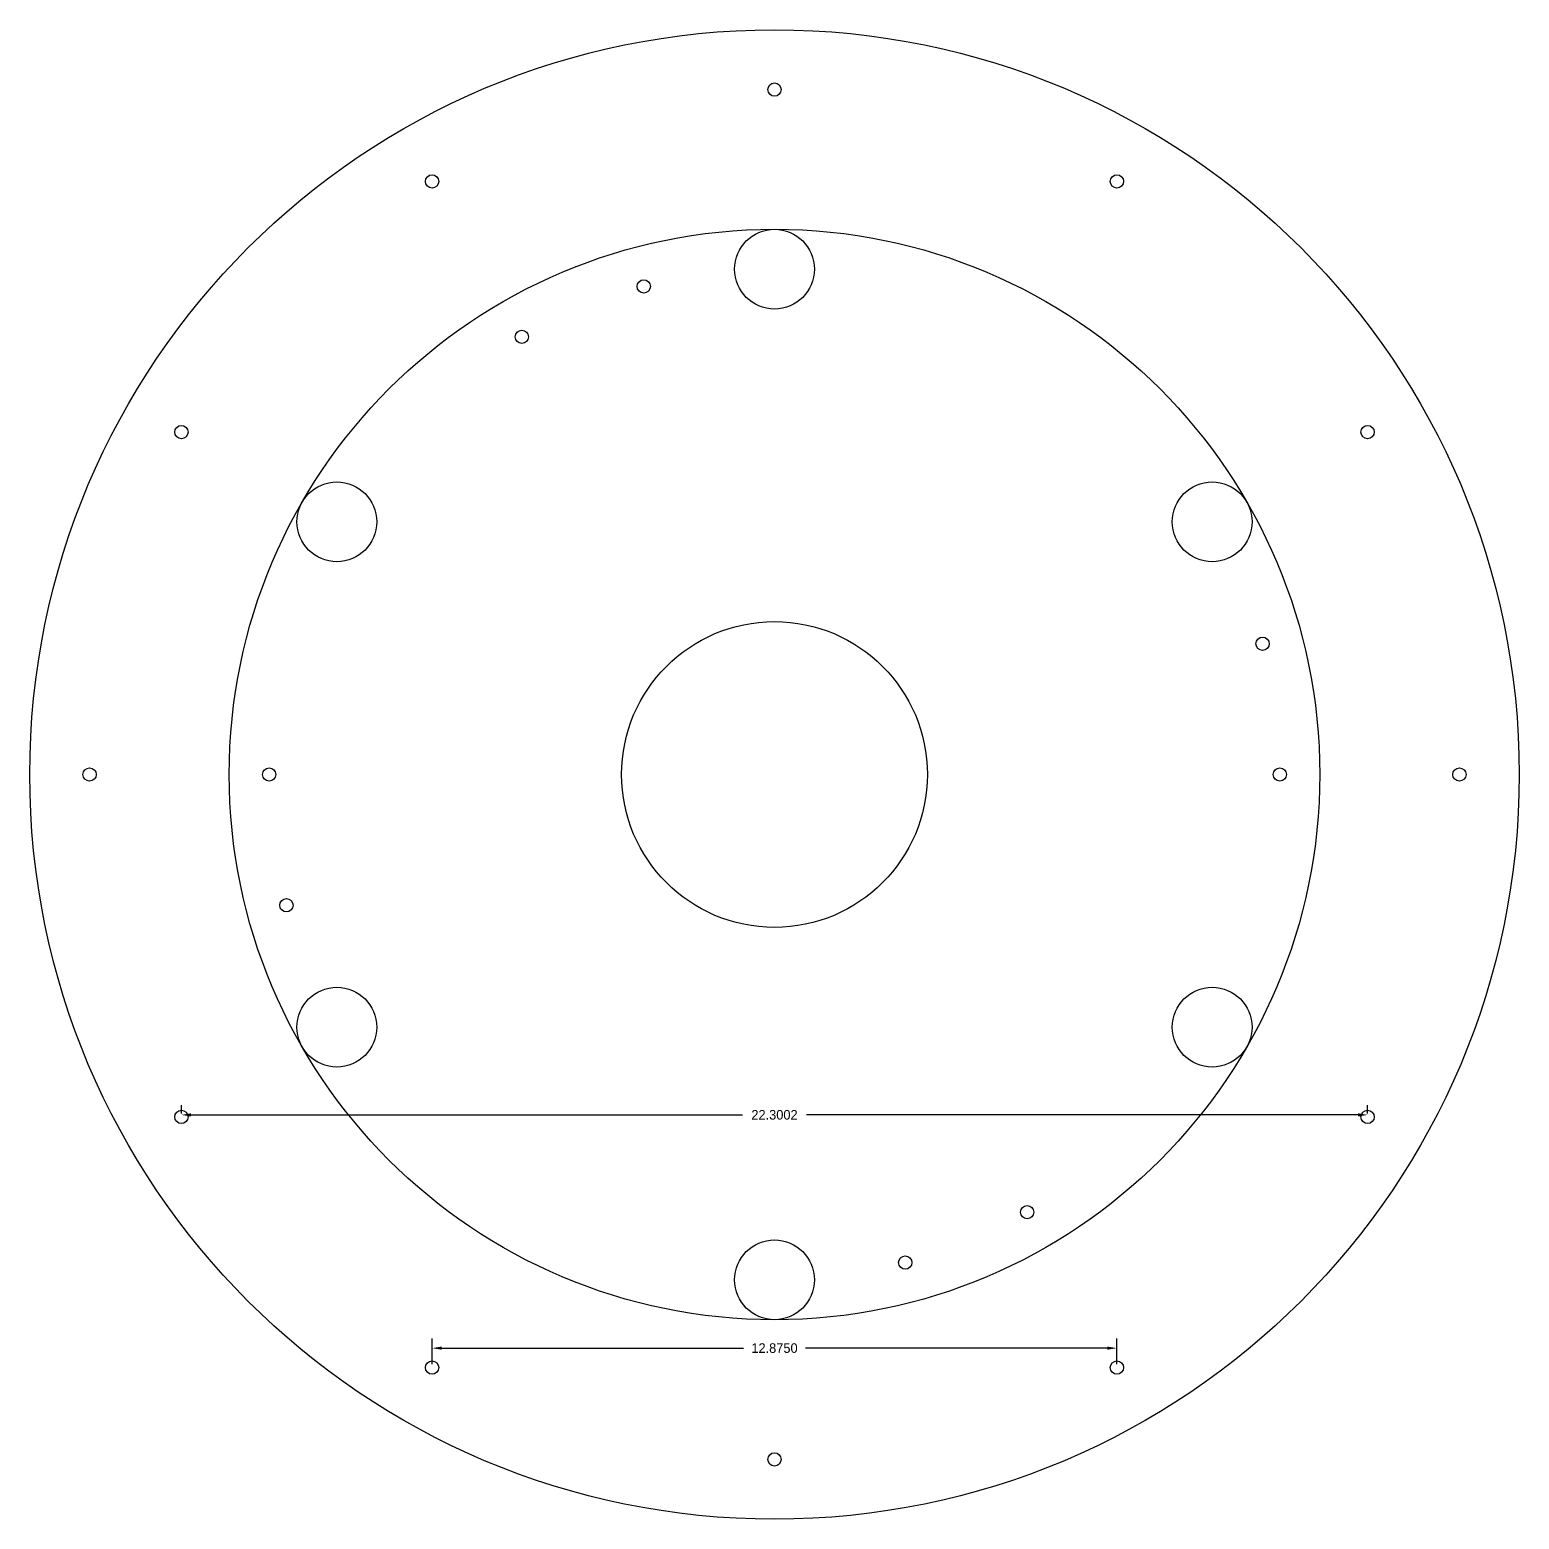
# Model space of a CAD drawing. Header units: inches. Extents: x -116 to 250, y -285 to 80.
# Drawn here: x 157.17 to 185.17, y -25.8 to 2.2 of the extents above; entities that cross this region are included whole.
import ezdxf

# ---------------------------------------------------------------- set-up
doc = ezdxf.new("R2010")
doc.units = ezdxf.units.IN
doc.header["$MEASUREMENT"] = 0
doc.dimstyles.get("Standard").update_dxf_attribs({"dimtxt": 0.18, "dimasz": 0.18, "dimexe": 0.18, "dimexo": 0.0625, "dimgap": 0.09, "dimtad": 0, "dimtih": 1, "dimtoh": 1, "dimdec": 4, "dimzin": 0, "dimdsep": 46, "dimtxsty": 'Standard', "dimcen": 0.09, "dimadec": 0, "dimazin": 0, "dimtfac": 1, "dimtdec": 4, "dimtofl": 0, "dimtmove": 0, "dimatfit": 3, "dimfxl": 1, "dimtolj": 1, "dimtzin": 0, "dimarcsym": 0})

# ---------------------------------------------------------------- blocks, each defined once
blk = doc.blocks.new('*D26')
at = {"color": 0, "lineweight": -2, "transparency": 16777216}
for p, q in [((160.018, -18.176), (160.018, -18.02)), ((160.198, -18.2), (170.568, -18.2)), ((182.138, -18.2), (171.768, -18.2)), ((182.318, -18.176), (182.318, -18.02))]:
    blk.add_line(p, q, dxfattribs=at)
at = {"color": 0, "transparency": 16777216}
for points in [[(160.198, -18.17), (160.198, -18.23), (160.018, -18.2)], [(182.138, -18.17), (182.138, -18.23), (182.318, -18.2)]]:
    blk.add_solid(points, dxfattribs=at)
at = {"layer": 'Defpoints', "color": 0, "transparency": 16777216}
for p in [(182.318, -18.2), (160.018, -18.239), (182.318, -18.239)]:
    blk.add_point(p, dxfattribs=at)
at = {"color": 0, "transparency": 16777216, "insert": (171.168, -18.2), "char_height": 0.18, "attachment_point": 5}
blk.add_mtext('\\A1;22.3002', dxfattribs=at)
blk = doc.blocks.new('*D27')
at = {"color": 0, "lineweight": -2, "transparency": 16777216}
for p, q in [((164.731, -22.889), (164.731, -22.405)), ((164.911, -22.585), (170.583, -22.585)), ((177.426, -22.585), (171.753, -22.585)), ((177.606, -22.889), (177.606, -22.405))]:
    blk.add_line(p, q, dxfattribs=at)
at = {"color": 0, "transparency": 16777216}
for points in [[(164.911, -22.555), (164.911, -22.615), (164.731, -22.585)], [(177.426, -22.555), (177.426, -22.615), (177.606, -22.585)]]:
    blk.add_solid(points, dxfattribs=at)
at = {"layer": 'Defpoints', "color": 0, "transparency": 16777216}
for p in [(177.606, -22.585), (164.731, -22.951), (177.606, -22.951)]:
    blk.add_point(p, dxfattribs=at)
at = {"color": 0, "transparency": 16777216, "insert": (171.168, -22.585), "char_height": 0.18, "attachment_point": 5}
blk.add_mtext('\\A1;12.8750', dxfattribs=at)

msp = doc.modelspace()

# ---------------------------------------------------------------- linework, layer by layer
at = {"color": 3}
for centre, radius in [((171.16816, -11.80103), 14), ((171.16816, 1.07397), 0.125), ((164.73066, -0.65096), 0.125), ((177.60566, -0.65096), 0.125), ((171.16816, -11.80103), 10.25), ((171.16816, -2.30103), 0.75), ((168.70938, -2.62474), 0.125), ((166.41816, -3.57379), 0.125), ((160.01808, -5.36353), 0.125), ((160.01808, -5.36353), 0.125), ((182.31824, -5.36353), 0.125), ((162.94092, -7.05103), 0.75), ((179.3954, -7.05103), 0.75), ((171.16816, -11.80103), 2.8746), ((180.34446, -9.34225), 0.125), ((158.29316, -11.80103), 0.125), ((161.66816, -11.80103), 0.125), ((180.66816, -11.80103), 0.125), ((184.04316, -11.80103), 0.125), ((161.99187, -14.25982), 0.125), ((162.94092, -16.55103), 0.75), ((179.3954, -16.55103), 0.75), ((160.01808, -18.23853), 0.125), ((182.31824, -18.23853), 0.125), ((175.91816, -20.02828), 0.125), ((171.16816, -21.30103), 0.75), ((173.62694, -20.97733), 0.125), ((164.73066, -22.95111), 0.125), ((177.60566, -22.95111), 0.125), ((171.16816, -24.67603), 0.125)]:
    msp.add_circle(centre, radius, dxfattribs=at)

# ---------------------------------------------------------------- dimensions: what is measured, and where the dimension line sits
for base, p1, p2, picture, middle in [((182.31824, -18.19983), (160.01808, -18.23853), (182.31824, -18.23853), '*D26', (171.16816, -18.19983)), ((177.60566, -22.58521), (164.73066, -22.95111), (177.60566, -22.95111), '*D27', (171.16816, -22.58521))]:
    dim = msp.add_linear_dim(base=base, p1=p1, p2=p2, dimstyle='Standard')
    dim.commit()
    dim.dimension.update_dxf_attribs({"geometry": picture, "text_midpoint": middle})

doc.saveas('drawing.dxf')
